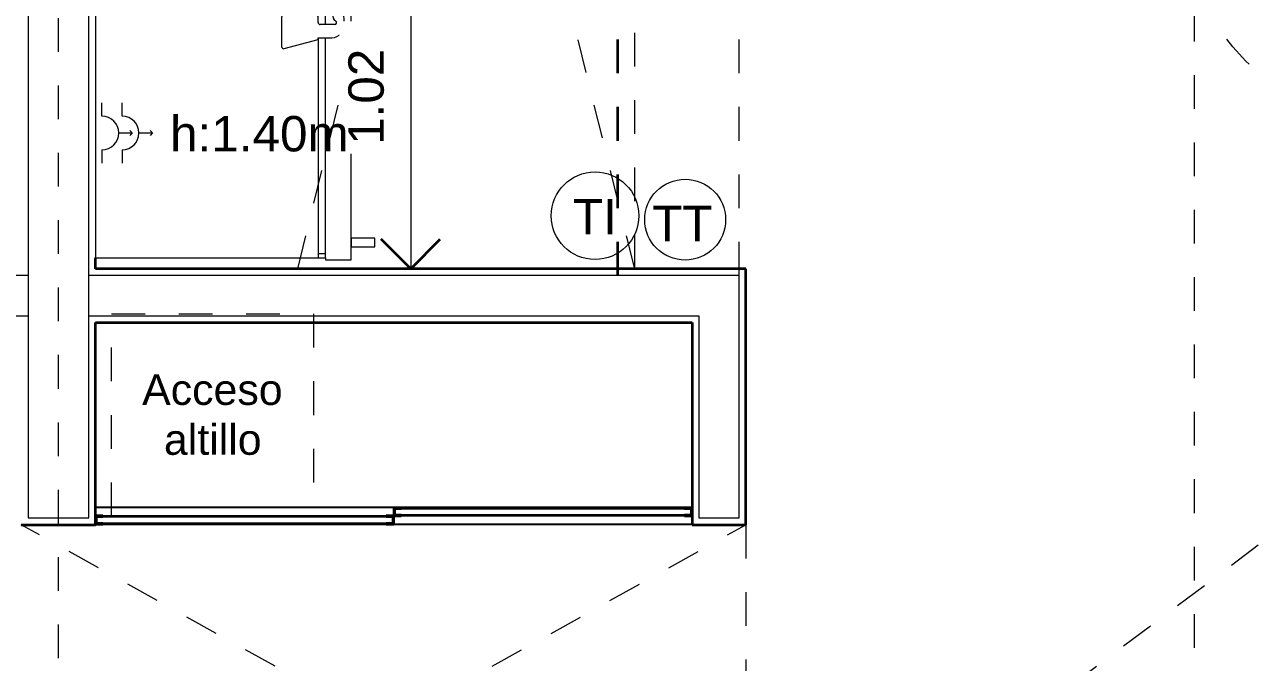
# Model space of a CAD drawing. Header units: metres. Extents: x -1.5 to 31.4, y -9.2 to 10.9.
# Drawn here: x 3.946 to 7.606, y -0.771 to 1.122 of the extents above; entities that cross this region are included whole.
import ezdxf

# ---------------------------------------------------------------- set-up
doc = ezdxf.new("R2010")
doc.units = ezdxf.units.M
for name, pattern in [('Hidden 1_5', [0.0022, 0.0015, -0.0007]), ('Línea de rejilla', [0.022225, 0.0127, -0.003175, 0.003175, -0.003175]), ('Trazo', [0.0023, 0.0015, -0.0008])]:
    doc.linetypes.add(name, pattern=pattern)
for name, color, linetype, lineweight in [('A-ANNO-DIMS', 7, 'Continuous', 9), ('A-ANNO-DIMS-70', 7, 'Continuous', 9), ('A-DETL-THIN', 7, 'Continuous', 18), ('A-GENM', 7, 'Continuous', 18), ('A-WALL', 7, 'Continuous', 18), ('G-ANNO-TEXT', 7, 'Continuous', 9), ('Q-SPCQ', 7, 'Continuous', 18), ('S-GRID', 7, 'Continuous', 9)]:
    doc.layers.add(name, color=color, linetype=linetype, lineweight=lineweight)
doc.layers.add('A-DETL', color=94, linetype='Continuous', lineweight=18, true_color=0x00a600)
doc.layers.add('A-DETL-HDLN', color=94, linetype='Trazo', lineweight=18, true_color=0x00a600)
doc.styles.add('Arial_1', font='arial.ttf', dxfattribs={"height": 0.105})
doc.styles.add('Arial_2', font='arial.ttf', dxfattribs={"height": 0.091})
doc.dimstyles.new('Diagonal_-_Arial_1_5_mm', dxfattribs={"dimscale": 0.3048, "dimtxt": 0.107127, "dimasz": 0.287073, "dimexe": 0.459318, "dimexo": 0.229659, "dimgap": 0.160761, "dimtad": 1, "dimrnd": 0.01, "dimzin": 0, "dimdsep": 46, "dimtxsty": 'Arial_1', "dimblk1": 'OPEN30', "dimblk2": 'OPEN30', "dimsah": 1, "dimcen": 0.09, "dimaunit": 1, "dimadec": 4, "dimazin": 0, "dimtfac": 1, "dimtdec": 4, "dimtix": 1, "dimtmove": 0, "dimatfit": 3, "dimfxl": 1, "dimtvp": 1, "dimtfill": 1, "dimtolj": 1, "dimtzin": 0, "dimarcsym": 2})

# ---------------------------------------------------------------- blocks, each defined once
blk = doc.blocks.new('Kitchen_Refrigerator-Kenmore-Top_Freezer_Refrigerator-18_ cu_ft - 18 cu_ft_ Top Freezer Refrigerator - Black-1423968-ARQ_ELEC_PB')
at = {"layer": 'Q-SPCQ', "color": 253, "true_color": 0xaaaaaa}
for p, q in [((0.373, 0.4112), (-0.373, 0.4112)), ((-0.373, 0.4112), (-0.373, -0.2715)), ((0.373, -0.2715), (0.373, 0.4112)), ((0.3416, -0.1409), (0.2538, -0.1409)), ((0.3416, -0.1409), (0.2538, -0.1409)), ((0.2477, -0.1489), (0.2746, -0.2493)), ((0.2477, -0.1489), (0.2746, -0.2493)), ((0.3479, -0.2429), (0.3479, -0.1472)), ((0.3479, -0.2429), (0.3479, -0.1472)), ((0.28, -0.2493), (-0.3726, -0.2493)), ((-0.3603, -0.2493), (-0.3603, -0.2715)), ((0.2746, -0.2493), (0.28, -0.2493)), ((0.28, -0.2493), (0.28, -0.2898)), ((0.28, -0.2493), (0.28, -0.2898)), ((0.319, -0.2982), (0.319, -0.2556)), ((0.319, -0.2982), (0.319, -0.2556)), ((0.3254, -0.2493), (0.373, -0.2493)), ((0.3254, -0.2493), (0.3416, -0.2493)), ((0.3603, -0.2715), (0.3603, -0.2493)), ((-0.373, -0.2715), (-0.3795, -0.2715)), ((-0.3795, -0.2715), (-0.3795, -0.3477)), ((-0.373, -0.2715), (0.28, -0.2715)), ((0.319, -0.2715), (0.373, -0.2715)), ((0.3795, -0.2715), (0.373, -0.2715)), ((0.3795, -0.3477), (0.3795, -0.2715)), ((0.322, -0.3276), (0.3461, -0.3258)), ((0.322, -0.3276), (0.3461, -0.3258)), ((-0.3795, -0.3477), (0.3795, -0.3477)), ((-0.3151, -0.3477), (-0.3405, -0.3477)), ((-0.3405, -0.3477), (-0.3405, -0.4176)), ((-0.3151, -0.4176), (-0.3151, -0.3477)), ((-0.3151, -0.3536), (-0.3151, -0.3535)), ((-0.3405, -0.4176), (-0.3151, -0.4176))]:
    blk.add_line(p, q, dxfattribs=at)
for centre, radius, start, end in [((0.2538, -0.1472), 0.00635, 90, 194.9988), ((0.2538, -0.1472), 0.00635, 90, 195), ((0.3416, -0.1472), 0.00635, 0, 90), ((0.3416, -0.1472), 0.00635, 0, 90), ((0.3254, -0.2556), 0.00635, 90, 180), ((0.3254, -0.2556), 0.00635, 90, 180), ((0.3416, -0.2429), 0.00635, 270, 0), ((0.3416, -0.2429), 0.00635, 270, 0), ((0.3186, -0.2892), 0.0386, 180.8166, 275.069), ((0.3186, -0.2892), 0.0386, 180.8166, 275.069), ((0.3249, -0.2982), 0.00587, 180, 327.1772), ((0.3249, -0.2982), 0.00587, 180, 327.1772), ((0.344, -0.3096), 0.0164, 277.5592, 149.6499), ((0.344, -0.3096), 0.0164, 277.5592, 149.6499)]:
    blk.add_arc(centre, radius, start, end, dxfattribs=at)
blk = doc.blocks.new('PUERTAS DE PLACARES SIN FONDO - A177cm X H260-2596545-ARQ_ELEC_PB')
at = {"layer": 'A-GENM', "color": 253, "true_color": 0xaaaaaa}
for p, q in [((0.885, 0.026), (-0.885, 0.026)), ((0, 0.024), (-0.885, 0.024)), ((0.863, 0.024), (0.022, 0.024)), ((0.885, -0.026), (-0.885, -0.026)), ((-0.022, -0.024), (-0.863, -0.024)), ((0.885, -0.024), (0, -0.024))]:
    blk.add_line(p, q, dxfattribs=at)
at = {"layer": 'A-GENM', "color": 253, "lineweight": 35, "true_color": 0xaaaaaa}
for p, q in [((-0.863, 0), (-0.885, 0)), ((-0.885, 0), (-0.885, -0.024)), ((-0.863, -0.002), (-0.863, 0)), ((0, 0), (-0.022, 0)), ((-0.022, 0), (-0.022, -0.002)), ((0.022, 0.024), (0, 0.024)), ((0, 0.024), (0, 0)), ((0, 0), (0.022, 0)), ((0, -0.024), (0, 0)), ((0.002, 0.022), (0.022, 0.022)), ((0.002, 0.002), (0.002, 0.022)), ((0.883, 0.022), (0.002, 0.022)), ((0.002, 0.022), (0.002, 0.002)), ((0.022, 0.002), (0.002, 0.002)), ((0.002, 0.002), (0.883, 0.002)), ((0.022, 0.022), (0.022, 0.024)), ((0.022, 0), (0.022, 0.002)), ((0.885, 0.024), (0.863, 0.024)), ((0.863, 0.024), (0.863, 0.022)), ((0.863, 0.022), (0.883, 0.022)), ((0.883, 0.002), (0.863, 0.002)), ((0.863, 0.002), (0.863, 0)), ((0.863, 0), (0.885, 0)), ((0.883, 0.022), (0.883, 0.002)), ((0.883, 0.002), (0.883, 0.022)), ((0.885, 0), (0.885, 0.024)), ((-0.885, -0.024), (-0.863, -0.024)), ((-0.883, -0.002), (-0.863, -0.002)), ((-0.883, -0.022), (-0.883, -0.002)), ((-0.002, -0.002), (-0.883, -0.002)), ((-0.883, -0.002), (-0.883, -0.022)), ((-0.863, -0.022), (-0.883, -0.022)), ((-0.883, -0.022), (-0.002, -0.022)), ((-0.863, -0.024), (-0.863, -0.022)), ((-0.022, -0.002), (-0.002, -0.002)), ((-0.002, -0.022), (-0.022, -0.022)), ((-0.022, -0.022), (-0.022, -0.024)), ((-0.022, -0.024), (0, -0.024)), ((-0.002, -0.002), (-0.002, -0.022)), ((-0.002, -0.022), (-0.002, -0.002))]:
    blk.add_line(p, q, dxfattribs=at)
blk = doc.blocks.new('DIMBLOCK49-ARQ_ELEC_PB')
at = {"layer": 'A-ANNO-DIMS-70', "lineweight": 35, "transparency": 16777216}
for p, q in [((5.0913, 1.4162), (5.0038, 1.5037)), ((5.0913, 1.4162), (5.1788, 1.5037)), ((5.0913, 1.4162), (5.0038, 1.3287)), ((5.0913, 1.4162), (5.1788, 1.3287)), ((5.0913, 0.3977), (5.0038, 0.4852)), ((5.0913, 0.3977), (5.1788, 0.4852))]:
    blk.add_line(p, q, dxfattribs=at)
at = {"layer": 'A-ANNO-DIMS-70', "transparency": 16777216}
for p, q in [((5.1863, 1.4162), (4.9513, 1.4162)), ((5.0913, 1.4162), (5.0913, 0.3977)), ((5.0913, 1.4162), (5.1863, 1.4162)), ((5.0832, 0.3977), (5.2313, 0.3977)), ((5.0913, 0.3977), (5.0832, 0.3977))]:
    blk.add_line(p, q, dxfattribs=at)
at = {"layer": 'A-ANNO-DIMS-70', "color": 0, "transparency": 16777216, "insert": (4.906, 0.7652), "char_height": 0.105, "width": 0.34017, "attachment_point": 1, "rotation": 90, "line_spacing_factor": 0.941778, "style": 'Arial_1', "bg_fill": 3, "box_fill_scale": 1.25, "bg_fill_color": 9, "bg_fill_true_color": 13158600, "bg_fill_transparency": 0}
blk.add_mtext('1.02', dxfattribs=at)
blk = doc.blocks.new('_Open30')
at = {"color": 0, "linetype": 'ByBlock', "lineweight": -2}
for p, q in [((-1, 0.268), (0, 0)), ((0, 0), (-1, -0.268)), ((0, 0), (-1, 0))]:
    blk.add_line(p, q, dxfattribs=at)

msp = doc.modelspace()

# ---------------------------------------------------------------- linework, layer by layer
at = {"layer": 'A-DETL', "color": 1, "linetype": 'Hidden 1_5', "lineweight": 35, "true_color": 0xff0000}
msp.add_line((5.7057, 0.3777), (5.7057, 4.4377), dxfattribs=at)
at = {"layer": 'A-DETL-HDLN'}
for p, q in [((5.7557, 0.3977), (4.7557, 4.4377)), ((4.7557, 0.3977), (5.7557, 4.4377)), ((5.7557, 0.3977), (5.7557, 4.4377)), ((6.0657, 0.3777), (6.0657, 4.4377)), ((6.0857, -1.5623), (14.0857, 4.4377)), ((6.0857, -1.5623), (3.9357, -0.3623)), ((3.9357, -1.5623), (6.0857, -0.3623)), ((6.0857, -0.3623), (6.0857, -1.5623))]:
    msp.add_line(p, q, dxfattribs=at)
at = {"layer": 'A-DETL-HDLN', "color": 8, "true_color": 0x808080}
for p, q in [((4.2029, 0.2633), (4.8029, 0.2633)), ((4.2029, -0.3367), (4.2029, 0.2633)), ((4.8029, 0.2633), (4.8029, -0.3367)), ((4.8029, -0.3367), (4.2029, -0.3367))]:
    msp.add_line(p, q, dxfattribs=at)
at = {"layer": 'A-DETL-HDLN'}
msp.add_circle((7.993, 1.4377), 0.6, dxfattribs=at)
at = {"layer": 'A-DETL-THIN', "color": 1, "true_color": 0xff0000}
for p, q in [((4.1749, 0.8505), (4.1749, 0.8905)), ((4.2349, 0.8505), (4.2349, 0.8905)), ((4.2649, 0.8005), (4.2578, 0.8075)), ((4.3249, 0.8005), (4.3178, 0.8075)), ((4.2249, 0.8005), (4.2649, 0.8005)), ((4.2649, 0.8005), (4.2578, 0.7934)), ((4.2849, 0.8005), (4.3249, 0.8005)), ((4.3249, 0.8005), (4.3178, 0.7934)), ((4.1749, 0.7505), (4.1749, 0.7105)), ((4.2349, 0.7505), (4.2349, 0.7105))]:
    msp.add_line(p, q, dxfattribs=at)
for centre, radius in [((5.6378, 0.5548), 0.13), ((5.9053, 0.5433), 0.12)]:
    msp.add_circle(centre, radius, dxfattribs=at)
for centre in [(4.1749, 0.8005), (4.2349, 0.8005)]:
    msp.add_arc(centre, 0.05, 270, 90, dxfattribs=at)
at = {"layer": 'A-WALL', "color": 253, "true_color": 0xaaaaaa}
for p, q in [((3.9557, 8.5777), (3.9557, -0.3423)), ((4.1357, -0.3423), (4.1357, 4.4577)), ((3.9557, 0.3777), (3.8907, 0.3777)), ((6.0657, 0.3777), (4.1357, 0.3777)), ((6.0657, -0.3423), (6.0657, 0.3777)), ((3.9557, 0.3177), (3.9557, -0.3423)), ((3.8907, 0.2577), (3.9557, 0.2577)), ((4.1357, 0.2577), (5.9457, 0.2577)), ((5.9457, 0.2577), (5.9457, -0.3423)), ((3.9557, -0.3423), (4.1357, -0.3423)), ((5.9457, -0.3423), (6.0657, -0.3423))]:
    msp.add_line(p, q, dxfattribs=at)
at = {"layer": 'A-WALL', "color": 253, "lineweight": 35, "true_color": 0xaaaaaa}
for p, q in [((4.1557, 0.3977), (4.1557, 0.4302)), ((6.0857, 0.3977), (4.1557, 0.3977)), ((6.0857, -0.3623), (6.0857, 0.3977)), ((4.1557, -0.3623), (4.1557, 0.2377)), ((4.1557, 0.2377), (5.9257, 0.2377)), ((5.9257, 0.2377), (5.9257, -0.3623)), ((3.9357, -0.3623), (4.1557, -0.3623)), ((5.9257, -0.3623), (6.0857, -0.3623))]:
    msp.add_line(p, q, dxfattribs=at)
at = {"layer": 'S-GRID', "color": 8, "linetype": 'Línea de rejilla', "true_color": 0x808080}
for p, q in [((4.0457, -9.1585), (4.0457, 10.3724)), ((7.4157, 10.3724), (7.4157, -9.1585))]:
    msp.add_line(p, q, dxfattribs=at)

# ---------------------------------------------------------------- block references
at = {"layer": 'A-GENM', "color": 253, "true_color": 0xaaaaaa}
msp.add_blockref('PUERTAS DE PLACARES SIN FONDO - A177cm X H260-2596545-ARQ_ELEC_PB', (5.0407, -0.3363), dxfattribs=at)
at = {"layer": 'Q-SPCQ', "color": 253, "true_color": 0xaaaaaa, "rotation": 89.99999999999955}
msp.add_blockref('Kitchen_Refrigerator-Kenmore-Top_Freezer_Refrigerator-18_ cu_ft - 18 cu_ft_ Top Freezer Refrigerator - Black-1423968-ARQ_ELEC_PB', (4.567, 0.8032), dxfattribs=at)

# ---------------------------------------------------------------- texts
at = {"layer": 'G-ANNO-TEXT', "color": 1, "true_color": 0xff0000, "attachment_point": 1}
for s, insert, char_height, width, style in [('h:1.40m', (4.3771, 0.8509), 0.105, 0.656582, 'Arial_1'), ('TI', (5.5726, 0.6047), 0.105, 0.157131, 'Arial_1'), ('TT', (5.8073, 0.5843), 0.105, 0.213249, 'Arial_1'), ('Acceso', (4.2942, 0.0843), 0.091, 0.505063, 'Arial_2'), ('altillo', (4.359, -0.0638), 0.091, 0.347932, 'Arial_2')]:
    msp.add_mtext(s, dxfattribs=dict(at, insert=insert, char_height=char_height, width=width, style=style))

# ---------------------------------------------------------------- next in the draw order: dimensions: what is measured, and where the dimension line sits
at = {"layer": 'A-ANNO-DIMS'}
dim = msp.add_linear_dim(base=(5.0913, 0.3977), p1=(5.2563, 1.4162), p2=(5.1532, 0.3977), angle=90, dimstyle='Diagonal_-_Arial_1_5_mm', override={"dimpost": '<>', "dimfxl": 1.02375}, dxfattribs=at)
dim.commit()
dim.dimension.update_dxf_attribs({"geometry": 'DIMBLOCK49-ARQ_ELEC_PB', "text_midpoint": (4.9887, 0.907)})

doc.saveas('drawing.dxf')
